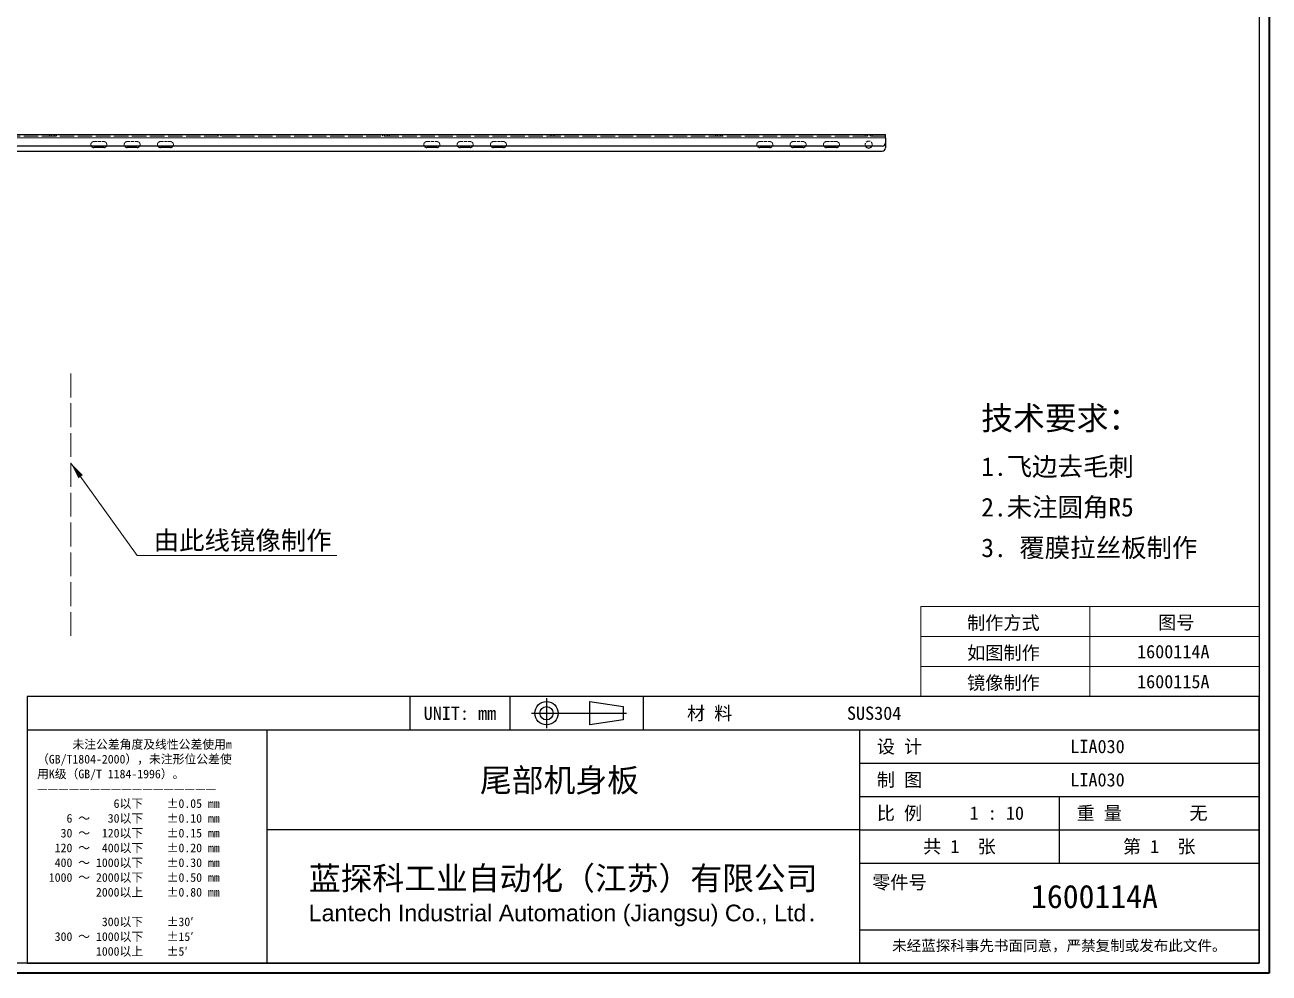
# Model space of a CAD drawing. Header units: millimetres. Extents: x 60 to 4145, y 55 to 2915.
# Drawn here: x 2277 to 4145, y 55 to 1478 of the extents above; entities that cross this region are included whole.
import ezdxf
from ezdxf.enums import TextEntityAlignment as Align

# ---------------------------------------------------------------- set-up
doc = ezdxf.new("R2010")
doc.units = ezdxf.units.MM
doc.header["$LTSCALE"] = 10
for name, pattern in [('CHAIN', [0.3543, 0.2362, -0.0295, 0.0591, -0.0295]), ('DASHED', [0.2067, 0.1654, -0.0413]), ('DASHED_SPACE', [0.2067, 0.1654, -0.0413])]:
    doc.linetypes.add(name, pattern=pattern)
for name, color, linetype, lineweight in [('1', 7, 'Continuous', 18), ('可见 (ISO)', 7, 'Continuous', 25), ('可见窄的 (ISO)', 7, 'Continuous', 18), ('图框 (ISO)', 7, 'Continuous', 35), ('标题 (ISO)', 7, 'Continuous', 25), ('草图几何图元 (ISO)', 7, 'Continuous', 18)]:
    doc.layers.add(name, color=color, linetype=linetype, lineweight=lineweight)
doc.layers.add('符号 (ISO)', color=7, linetype='Continuous', lineweight=18, true_color=0x008000)
doc.layers.add('隐藏 (ISO)', color=5, linetype='DASHED', lineweight=18, true_color=0x0000ff)
doc.styles.add('文本样式164', font='SimSun.ttf')
doc.styles.add('文本样式165', font='SimSun.ttf')
doc.styles.add('文本样式74', font='SimSun.ttf')
doc.styles.add('最新国标', font='simfang.ttf')
doc.styles.add('注释文本 (ISO)', font='simfang.ttf')
doc.dimstyles.new('默认 (GB)$7', dxfattribs={"dimscale": 10, "dimtxt": 2.8, "dimasz": 2.5, "dimexe": 2, "dimexo": 1.5, "dimgap": 0.5, "dimtad": 1, "dimtoh": 1, "dimdsep": 46, "dimtxsty": '最新国标', "dimcen": 0.09, "dimdle": 10, "dimclrd": 256, "dimclre": 256, "dimclrt": 256, "dimaunit": 1, "dimadec": 3, "dimazin": 2, "dimtfac": 0.535714, "dimtdec": 3, "dimtmove": 0, "dimatfit": 3, "dimfxl": 0, "dimtolj": 1, "dimlwd": -1, "dimlwe": -1, "dimarcsym": 0})

# ---------------------------------------------------------------- blocks, each defined once
blk = doc.blocks.new('图框 最新国标')
at = {"layer": '图框 (ISO)'}
for p, q in [((414.5, 291.5), (414.5, 5.5)), ((414.5, 5.5), (6, 5.5))]:
    blk.add_line(p, q, dxfattribs=at)
at = {"layer": '图框 (ISO)', "color": 7, "linetype": 'Continuous', "lineweight": 25}
for p, q in [((413, 290), (413, 7)), ((413, 290), (413, 7)), ((413, 7), (6, 7)), ((413, 7), (18, 7))]:
    blk.add_line(p, q, dxfattribs=at)
at = {"layer": '图框 (ISO)', "style": '文本样式74'}
blk.add_attdef('零件代号_001', (42.82, 287.25), '', height=2.5, rotation=180, dxfattribs=at)
blk = doc.blocks.new('标题栏 副本 最新国标')
at = {"layer": '标题 (ISO)'}
for p, q in [((381.98, -183.84), (196.98, -183.84)), ((196.98, -183.84), (196.98, -223.84)), ((254.48, -183.84), (254.48, -188.84)), ((269.48, -183.84), (269.48, -188.84)), ((281.48, -188.09), (281.48, -184.59)), ((281.48, -184.59), (286.48, -185.34)), ((289.48, -183.84), (289.48, -188.84)), ((381.98, -223.84), (381.98, -183.84)), ((383.48, -183.84), (383.48, -225.34)), ((286.48, -185.34), (286.48, -187.34)), ((286.48, -187.34), (281.48, -188.09)), ((196.98, -188.84), (381.98, -188.84)), ((232.98, -188.84), (232.98, -223.84)), ((321.98, -188.84), (321.98, -223.84)), ((321.98, -193.84), (381.98, -193.84)), ((321.98, -198.84), (381.98, -198.84)), ((351.98, -198.84), (351.98, -208.84)), ((321.98, -203.84), (232.98, -203.84)), ((321.98, -203.84), (381.98, -203.84)), ((321.98, -208.84), (381.98, -208.84)), ((321.98, -218.84), (381.98, -218.84)), ((196.98, -223.84), (381.98, -223.84)), ((383.48, -225.34), (196.98, -225.34))]:
    blk.add_line(p, q, dxfattribs=at)
at = {"layer": '标题 (ISO)', "linetype": 'CHAIN', "ltscale": 5.000333}
blk.add_line((274.98, -184.09), (274.98, -188.59), dxfattribs=at)
at = {"layer": '标题 (ISO)', "linetype": 'CHAIN', "ltscale": 15.834605}
blk.add_line((272.73, -186.34), (286.98, -186.34), dxfattribs=at)
at = {"layer": '标题 (ISO)'}
for radius in [1.75, 1]:
    blk.add_circle((274.98, -186.34), radius, dxfattribs=at)
at = {"layer": '1', "style": '文本样式164'}
for s, p in [('UNIT: mm', (261.98, -186.34)), ('材 料', (299.48, -186.34)), ('设 计', (327.98, -191.34)), ('制 图', (327.98, -196.34)), ('比 例', (327.98, -201.34)), ('重 量', (357.98, -201.34)), ('共 1  张', (336.98, -206.34)), ('第 1  张', (366.98, -206.34))]:
    blk.add_text(s, height=2, dxfattribs=at).set_placement(p, align=Align.MIDDLE_CENTER)
at = {"layer": '标题 (ISO)', "style": '注释文本 (ISO)'}
for s, insert, char_height, attachment_point, line_spacing_factor in [('\\fSimSun|b0|i0;{\\H1.3000;      未注公差角度及线性公差使用m\\P}\\fSimSun|b0|i0;{\\H1.3000;（GB/T1804-2000），未注形位公差使\\P}\\fSimSun|b0|i0;{\\H1.3000;用K级（GB/T 1184-1996）。\\P}\\fSimSun|b0|i0;{\\H1.3000;—————————————————\\P}\\fSimSun|b0|i0;{\\H1.3000;             6以下    ±0.05 mm\\P}\\fSimSun|b0|i0;{\\H1.3000;     6 ～   30以下    ±0.10 mm\\P}\\fSimSun|b0|i0;{\\H1.3000;    30 ～  120以下    ±0.15 mm\\P}\\fSimSun|b0|i0;{\\H1.3000;   120 ～  400以下    ±0.20 mm\\P}\\fSimSun|b0|i0;{\\H1.3000;   400 ～ 1000以下    ±0.30 mm\\P}\\fSimSun|b0|i0;{\\H1.3000;  1000 ～ 2000以下    ±0.50 mm\\P}\\fSimSun|b0|i0;{\\H1.3000;          2000以上    ±0.80 mm\\P}\\fSimSun|b0|i0;{\\H1.3000;\\P}\\fSimSun|b0|i0;{\\H1.3000;           300以下    ±30′\\P}\\fSimSun|b0|i0;{\\H1.3000;   300 ～ 1000以下    ±15′\\P}\\fSimSun|b0|i0;{\\H1.3000;          1000以上    ±5′}', (198.48, -206.63), 1.3, 4, 1.023913), ('{\\fMicrosoft YaHei|b0|i0|c134|p34;\\H1.75x;蓝探科工业自动化（江苏）有限公司\\P\\fArial|b0|i0|c0|p34;\\H0.71429x;Lantech Industrial Automation (Jiangsu) Co., Ltd\\fFangSong|b0|i0|c134|p49;.\\H1.15195x; }', (277.48, -213.84), 2, 5, 0.978695)]:
    blk.add_mtext(s, dxfattribs=dict(at, insert=insert, char_height=char_height, attachment_point=attachment_point, line_spacing_factor=line_spacing_factor))
at = {"layer": '标题 (ISO)', "attachment_point": 5, "style": '注释文本 (ISO)'}
for s, insert, char_height in [('\\fFangSong|b0|i0;零件号', (327.98, -211.84), 2), ('\\fSimSun|b0|i0;{\\H1.6000;未经蓝探科事先书面同意，严禁复制或发布此文件。}', (351.98, -221.34), 1.6)]:
    blk.add_mtext(s, dxfattribs=dict(at, insert=insert, char_height=char_height))
at = {"layer": '标题 (ISO)'}
for tag, p, height, style in [('材料_001', (320.09, -187.33), 2, '注释文本 (ISO)'), ('设计人_001', (353.63, -192.33), 2, '注释文本 (ISO)'), ('库存编号_001', (264.99, -198.14), 3.5, '文本样式165'), ('设计人_001', (353.63, -197.33), 2, '注释文本 (ISO)'), ('视图比例_001', (338.51, -202.33), 2, '注释文本 (ISO)'), ('质量\\P3;_001', (371.53, -202.3), 2, '注释文本 (ISO)'), ('零件代号_001', (347.74, -215.59), 3.5, '文本样式165')]:
    blk.add_attdef(tag, p, '', height=height, dxfattribs=dict(at, style=style))
blk = doc.blocks.new('表格1')
at = {"layer": '符号 (ISO)'}
for p, q in [((362.2, 60.51), (413, 60.51)), ((362.2, 60.51), (362.2, 56.01)), ((387.6, 60.51), (387.6, 56.01)), ((413, 60.51), (413, 56.01)), ((362.2, 56.01), (413, 56.01)), ((362.2, 56.01), (362.2, 47)), ((387.6, 56.01), (387.6, 47)), ((413, 56.01), (413, 47)), ((362.2, 51.5), (413, 51.5)), ((362.2, 47), (413, 47))]:
    blk.add_line(p, q, dxfattribs=at)
at = {"layer": '符号 (ISO)', "char_height": 2, "attachment_point": 7, "style": '注释文本 (ISO)'}
for s, insert in [('制作方式', (369.14, 56.85)), ('图号', (397.84, 56.91)), ('如图制作', (369.15, 52.35)), ('1600114A', (394.67, 52.72)), ('镜像制作', (369.14, 47.84)), ('1600115A', (394.67, 48.22))]:
    blk.add_mtext(s, dxfattribs=dict(at, insert=insert))

msp = doc.modelspace()

# ---------------------------------------------------------------- linework, layer by layer
at = {"layer": '可见 (ISO)'}
for p, q in [((618.793, 1313.494), (3568.793, 1313.494)), ((3568.793, 1308.494), (3568.793, 1313.494)), ((3568.793, 1308.494), (3568.793, 1300.994)), ((3563.793, 1295.994), (623.793, 1295.994)), ((2395.293, 1293.994), (2380.293, 1293.994)), ((2445.293, 1293.994), (2430.293, 1293.994)), ((2495.293, 1293.994), (2480.293, 1293.994)), ((2895.293, 1293.994), (2880.293, 1293.994)), ((2945.293, 1293.994), (2930.293, 1293.994)), ((2995.293, 1293.994), (2980.293, 1293.994)), ((3395.293, 1293.994), (3380.293, 1293.994)), ((3445.293, 1293.994), (3430.293, 1293.994)), ((3495.293, 1293.994), (3480.293, 1293.994)), ((3568.793, 1300.994), (3568.793, 1293.494)), ((573.793, 1288.494), (3563.793, 1288.494))]:
    msp.add_line(p, q, dxfattribs=at)
for centre, radius, start, end in [((2380.293, 1298.494), 4.5, 213.748989, 270), ((2395.293, 1298.494), 4.5, 270, 326.251011), ((2430.293, 1298.494), 4.5, 213.748989, 270), ((2445.293, 1298.494), 4.5, 270, 326.251011), ((2480.293, 1298.494), 4.5, 213.748989, 270), ((2495.293, 1298.494), 4.5, 270, 326.251011), ((2880.293, 1298.494), 4.5, 213.748989, 270), ((2895.293, 1298.494), 4.5, 270, 326.251011), ((2930.293, 1298.494), 4.5, 213.748989, 270), ((2945.293, 1298.494), 4.5, 270, 326.251011), ((2980.293, 1298.494), 4.5, 213.748989, 270), ((2995.293, 1298.494), 4.5, 270, 326.251011), ((3380.293, 1298.494), 4.5, 213.748989, 270), ((3395.293, 1298.494), 4.5, 270, 326.251011), ((3430.293, 1298.494), 4.5, 213.748989, 270), ((3445.293, 1298.494), 4.5, 270, 326.251011), ((3480.293, 1298.494), 4.5, 213.748989, 270), ((3495.293, 1298.494), 4.5, 270, 326.251011), ((3543.793, 1298.494), 5.25, 208.43689, 331.56311), ((3563.793, 1300.994), 5, 270, 0), ((3563.793, 1293.494), 5, 270, 0)]:
    msp.add_arc(centre, radius, start, end, dxfattribs=at)
at = {"layer": '可见窄的 (ISO)'}
msp.add_line((3568.793, 1308.494), (618.793, 1308.494), dxfattribs=at)
at = {"layer": '草图几何图元 (ISO)', "color": 1, "linetype": 'DASHED_SPACE', "ltscale": 21.650875, "true_color": 0xff0000}
msp.add_line((2345.857, 561.112), (2345.857, 963.883), dxfattribs=at)
at = {"layer": '隐藏 (ISO)', "ltscale": 13.093478}
msp.add_line((3568.793, 1310.994), (618.793, 1310.994), dxfattribs=at)
at = {"layer": '隐藏 (ISO)', "ltscale": 0.476074}
for p, q in [((2313.543, 1310.994), (2313.543, 1313.494)), ((2316.043, 1310.994), (2316.043, 1313.494)), ((2316.293, 1313.494), (2316.293, 1310.994)), ((2316.726, 1310.994), (2316.726, 1313.494)), ((2320.86, 1310.994), (2320.86, 1313.494)), ((2321.293, 1310.994), (2321.293, 1313.494)), ((2321.543, 1310.994), (2321.543, 1313.494)), ((2324.043, 1310.994), (2324.043, 1313.494)), ((2566.293, 1313.494), (2566.293, 1310.994)), ((2566.726, 1310.994), (2566.726, 1313.494)), ((2570.86, 1310.994), (2570.86, 1313.494)), ((2571.293, 1310.994), (2571.293, 1313.494)), ((2813.543, 1310.994), (2813.543, 1313.494)), ((2816.043, 1310.994), (2816.043, 1313.494)), ((2816.293, 1313.494), (2816.293, 1310.994)), ((2816.726, 1310.994), (2816.726, 1313.494)), ((2820.86, 1310.994), (2820.86, 1313.494)), ((2821.293, 1310.994), (2821.293, 1313.494)), ((2821.543, 1310.994), (2821.543, 1313.494)), ((2824.043, 1310.994), (2824.043, 1313.494)), ((3066.293, 1313.494), (3066.293, 1310.994)), ((3066.726, 1310.994), (3066.726, 1313.494)), ((3070.86, 1310.994), (3070.86, 1313.494)), ((3071.293, 1310.994), (3071.293, 1313.494)), ((3313.543, 1310.994), (3313.543, 1313.494)), ((3316.043, 1310.994), (3316.043, 1313.494)), ((3316.293, 1313.494), (3316.293, 1310.994)), ((3316.726, 1310.994), (3316.726, 1313.494)), ((3320.86, 1310.994), (3320.86, 1313.494)), ((3321.293, 1310.994), (3321.293, 1313.494)), ((3321.543, 1310.994), (3321.543, 1313.494)), ((3324.043, 1310.994), (3324.043, 1313.494)), ((3538.543, 1310.994), (3538.543, 1313.494)), ((3541.293, 1313.494), (3541.293, 1310.994)), ((3541.726, 1310.994), (3541.726, 1313.494)), ((3545.86, 1310.994), (3545.86, 1313.494)), ((3546.293, 1310.994), (3546.293, 1313.494)), ((3549.043, 1310.994), (3549.043, 1313.494))]:
    msp.add_line(p, q, dxfattribs=at)
at = {"layer": '隐藏 (ISO)', "ltscale": 2.856945}
for p, q in [((2380.293, 1302.994), (2395.293, 1302.994)), ((2430.293, 1302.994), (2445.293, 1302.994)), ((2480.293, 1302.994), (2495.293, 1302.994)), ((2880.293, 1302.994), (2895.293, 1302.994)), ((2930.293, 1302.994), (2945.293, 1302.994)), ((2980.293, 1302.994), (2995.293, 1302.994)), ((3380.293, 1302.994), (3395.293, 1302.994)), ((3430.293, 1302.994), (3445.293, 1302.994)), ((3480.293, 1302.994), (3495.293, 1302.994))]:
    msp.add_line(p, q, dxfattribs=at)
at = {"layer": '隐藏 (ISO)', "ltscale": 1.851117}
for centre, start, end in [((2380.293, 1298.494), 90, 213.748989), ((2395.293, 1298.494), 326.251011, 90), ((2430.293, 1298.494), 90, 213.748989), ((2445.293, 1298.494), 326.251011, 90), ((2480.293, 1298.494), 90, 213.748989), ((2495.293, 1298.494), 326.251011, 90), ((2880.293, 1298.494), 90, 213.748989), ((2895.293, 1298.494), 326.251011, 90), ((2930.293, 1298.494), 90, 213.748989), ((2945.293, 1298.494), 326.251011, 90), ((2980.293, 1298.494), 90, 213.748989), ((2995.293, 1298.494), 326.251011, 90), ((3380.293, 1298.494), 90, 213.748989), ((3395.293, 1298.494), 326.251011, 90), ((3430.293, 1298.494), 90, 213.748989), ((3445.293, 1298.494), 326.251011, 90), ((3480.293, 1298.494), 90, 213.748989), ((3495.293, 1298.494), 326.251011, 90)]:
    msp.add_arc(centre, 4.5, start, end, dxfattribs=at)
at = {"layer": '隐藏 (ISO)', "ltscale": 4.133986}
msp.add_arc((3543.793, 1298.494), 5.25, 331.56311, 208.43689, dxfattribs=at)

# ---------------------------------------------------------------- block references
at = {"xscale": 10, "yscale": 10, "zscale": 10}
for name in ['图框 最新国标', '表格1']:
    msp.add_blockref(name, (0, 0), dxfattribs=at)
ref = msp.add_blockref('标题栏 副本 最新国标', (310.175, 2308.443), dxfattribs=dict(xscale=10, yscale=10, zscale=10))
ref.add_attrib('零件代号_001', '1600114A', (3787.542, 152.5), dxfattribs={"layer": '标题 (ISO)', "height": 35, "style": '文本样式165'})
ref.add_attrib('库存编号_001', '尾部机身板', (2960.056, 327.011), dxfattribs={"layer": '标题 (ISO)', "height": 35, "style": '文本样式165'})
ref.add_attrib('质量\\P3;_001', '无', (4025.429, 285.4), dxfattribs={"layer": '标题 (ISO)', "height": 20, "style": '注释文本 (ISO)'})
ref.add_attrib('视图比例_001', '1 : 10', (3695.314, 285.171), dxfattribs={"layer": '标题 (ISO)', "height": 20, "style": '注释文本 (ISO)'})
ref.add_attrib('设计人_001', 'LIA030', (3846.514, 385.114), dxfattribs={"layer": '标题 (ISO)', "height": 20, "style": '注释文本 (ISO)'})
ref.add_attrib('设计人_001', 'LIA030', (3846.514, 335.114), dxfattribs={"layer": '标题 (ISO)', "height": 20, "style": '注释文本 (ISO)'})
ref.add_attrib('材料_001', 'SUS304', (3511.114, 435.114), dxfattribs={"layer": '标题 (ISO)', "height": 20, "style": '注释文本 (ISO)'})

# ---------------------------------------------------------------- texts
at = {"layer": '符号 (ISO)'}
for s, insert, char_height, width, attachment_point, line_spacing_factor, style in [('{\\H1.75x;技术要求：\\H0.8x;\\P1.飞边去毛刺\\P2.未注圆角R5\\P3. 覆膜拉丝板制作}', (3712.781, 790.823), 20, 356.3041, 4, 1.305367, '注释文本 (ISO)'), ('\\fFangSong|b0|i0;由此线镜像制作\\P', (2470.092, 718.429), 28, 293.4269, 1, 2.142857, '最新国标')]:
    msp.add_mtext(s, dxfattribs=dict(at, insert=insert, char_height=char_height, width=width, attachment_point=attachment_point, line_spacing_factor=line_spacing_factor, style=style))

# ---------------------------------------------------------------- leaders
at = {"layer": '符号 (ISO)', "annotation_type": 0, "has_hookline": 1, "hookline_direction": 0, "text_width": 275.2}
msp.add_leader([(2345.857, 820.37), (2445.092, 682.001), (2470.092, 682.001)], dimstyle='默认 (GB)$7', override={"dimgap": 0, "dimtad": 1}, dxfattribs=at)

doc.saveas('drawing.dxf')
